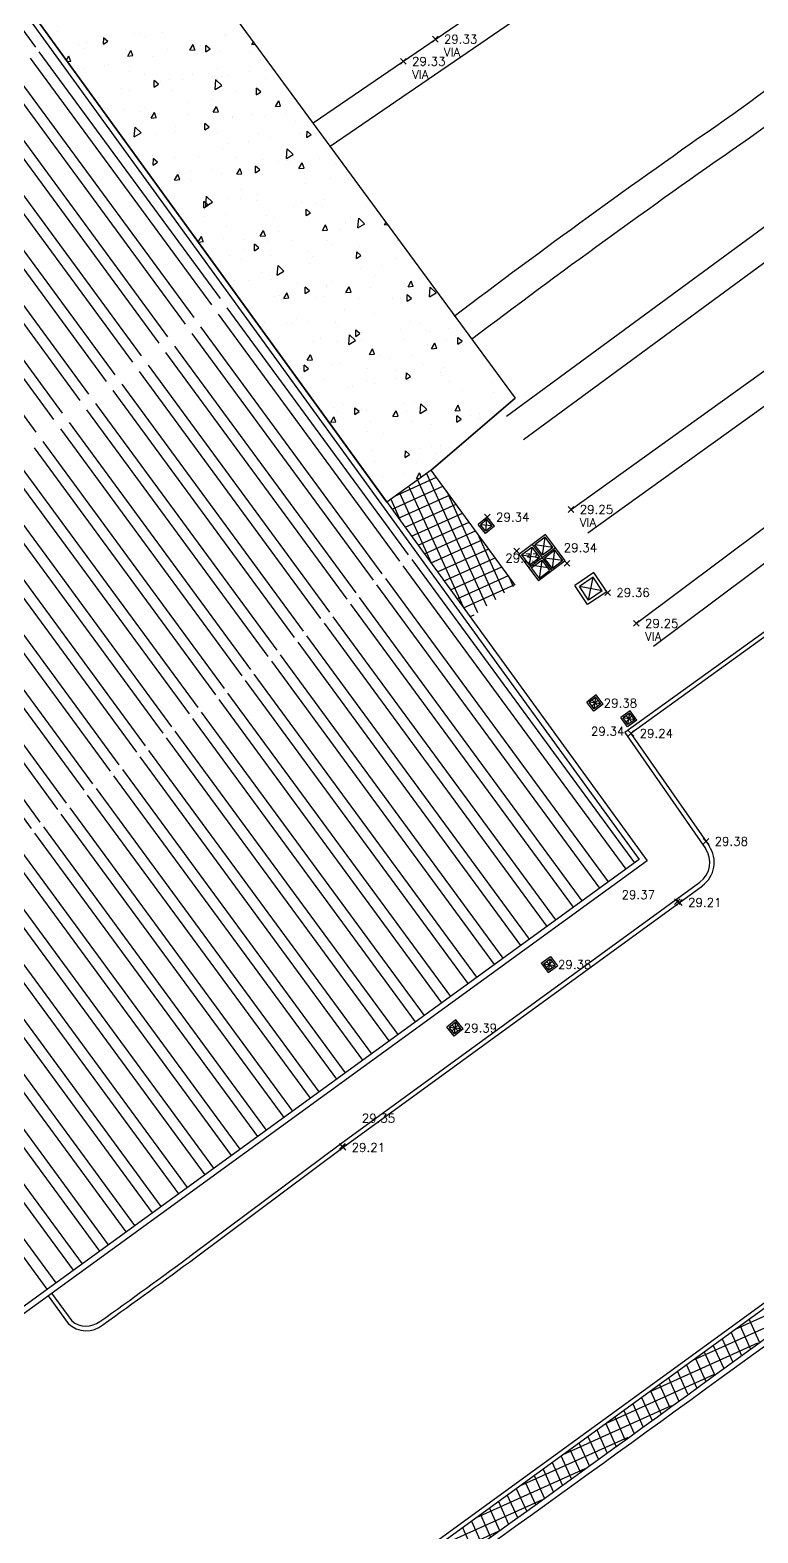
# Model space of a CAD drawing. Extents: x 472821 to 473123, y 4383028 to 4383224.
# Drawn here: x 472909.2 to 472934.4, y 4383067.7 to 4383119.7 of the extents above; entities that cross this region are included whole.
import ezdxf

# ---------------------------------------------------------------- set-up
doc = ezdxf.new("R2010")
doc.units = 0
doc.header["$MEASUREMENT"] = 0
doc.header["$PDMODE"] = 3
doc.header["$PDSIZE"] = 0.1
doc.layers.get('0').update_dxf_attribs({"linetype": 'CONTINUOUS'})
for name, color, linetype in [('ACERA', 30, 'CONTINUOUS'), ('CODIGOS-VIA', 4, 'CONTINUOUS'), ('EDIFICACIONES', 1, 'CONTINUOUS'), ('ELEMENTOSSFM', 7, 'CONTINUOUS'), ('muros', 5, 'CONTINUOUS'), ('PUNTOS-TEXTO', 7, 'CONTINUOUS'), ('RAILES-2', 4, 'CONTINUOUS'), ('SOLERACEMENTO', 253, 'CONTINUOUS'), ('Z', 1, 'CONTINUOUS'), ('Z-VIA', 6, 'CONTINUOUS')]:
    doc.layers.add(name, color=color, linetype=linetype)
doc.styles.get("Standard").update_dxf_attribs({"font": 'simplex.shx'})

# ---------------------------------------------------------------- blocks, each defined once
blk = doc.blocks.new('arq40x40')
for p, q in [((-0.2, -0.2), (-0.2, 0.2)), ((0.2, 0.2), (-0.2, 0.2)), ((-0.143, -0.143), (-0.143, 0.143)), ((0.143, 0.143), (-0.143, 0.143)), ((0.143, -0.143), (-0.143, 0.143)), ((-0.143, -0.143), (0.143, 0.143)), ((0.143, -0.143), (0.143, 0.143)), ((0.2, -0.2), (0.2, 0.2)), ((0.2, -0.2), (-0.2, -0.2)), ((0.143, -0.143), (-0.143, -0.143))]:
    blk.add_line(p, q)
blk = doc.blocks.new('arq60x60')
for p, q in [((-0.3, -0.3), (-0.3, 0.3)), ((0.3, 0.3), (-0.3, 0.3)), ((-0.214, -0.214), (-0.214, 0.214)), ((0.214, 0.214), (-0.214, 0.214)), ((0.214, -0.214), (-0.214, 0.214)), ((-0.214, -0.214), (0.214, 0.214)), ((0.214, -0.214), (0.214, 0.214)), ((0.3, -0.3), (0.3, 0.3)), ((0.3, -0.3), (-0.3, -0.3)), ((0.214, -0.214), (-0.214, -0.214))]:
    blk.add_line(p, q)

msp = doc.modelspace()

# ---------------------------------------------------------------- linework, layer by layer
at = {"layer": 'ACERA'}
for p, q in [((472908.046, 4383131.362, -20.163), (472926.019, 4383106.927, -20.163)), ((472923.104, 4383104.445, -20.163), (472926.019, 4383106.927, -20.163)), ((472926.016, 4383100.464, -20.163), (472923.104, 4383104.445, -20.163)), ((472921.965, 4383066.422, 29.68), (472961.517, 4383095.16, 29.68)), ((472922.053, 4383066.3, 29.68), (472961.605, 4383095.039, 29.68)), ((472909.973, 4383075.954, 30.015), (472910.668, 4383074.997, 30.015)), ((472909.851, 4383075.866, 30.015), (472910.547, 4383074.908, 30.015))]:
    msp.add_line(p, q, dxfattribs=at)
at = {"layer": 'ACERA', "color": 204}
for p, q in [((472921.875, 4383103.553, -20.163), (472923.289, 4383104.192, -20.163)), ((472922.636, 4383104.105, -20.163), (472924.709, 4383099.514, -20.163)), ((472922.946, 4383104.33, -20.163), (472925.019, 4383099.739, -20.163)), ((472921.757, 4383103.089, -20.163), (472923.515, 4383103.882, -20.163)), ((472921.982, 4383102.779, -20.163), (472923.741, 4383103.573, -20.163)), ((472922.016, 4383103.656, -20.163), (472923.121, 4383101.209, -20.163)), ((472922.326, 4383103.881, -20.163), (472924.21, 4383099.708, -20.163)), ((472923.632, 4383103.722, -20.163), (472925.329, 4383099.964, -20.163)), ((472921.706, 4383103.431, -20.163), (472922.032, 4383102.71, -20.163)), ((472922.207, 4383102.469, -20.163), (472923.968, 4383103.264, -20.163)), ((472922.432, 4383102.159, -20.163), (472924.194, 4383102.954, -20.163)), ((472922.657, 4383101.849, -20.163), (472924.42, 4383102.645, -20.163)), ((472922.882, 4383101.539, -20.163), (472924.646, 4383102.336, -20.163)), ((472923.106, 4383101.229, -20.163), (472924.873, 4383102.026, -20.163)), ((472924.707, 4383102.253, -20.163), (472925.638, 4383100.189, -20.163)), ((472923.331, 4383100.919, -20.163), (472925.099, 4383101.717, -20.163)), ((472923.556, 4383100.609, -20.163), (472925.325, 4383101.408, -20.163)), ((472923.781, 4383100.299, -20.163), (472925.551, 4383101.099, -20.163)), ((472924.006, 4383099.989, -20.163), (472925.778, 4383100.789, -20.163)), ((472924.231, 4383099.68, -20.163), (472926.004, 4383100.48, -20.163)), ((472925.781, 4383100.784, -20.163), (472925.948, 4383100.414, -20.163)), ((472924.456, 4383099.37, -20.163), (472924.598, 4383099.434, -20.163)), ((472933.662, 4383074.725, -20.163), (472937.402, 4383076.413, -20.163)), ((472932.164, 4383073.637, -20.163), (472935.907, 4383075.327, -20.163)), ((472934.108, 4383075.049, -20.163), (472934.458, 4383074.274, -20.163)), ((472933.179, 4383074.374, -20.163), (472933.529, 4383073.599, -20.163)), ((472933.488, 4383074.599, -20.163), (472933.838, 4383073.824, -20.163)), ((472933.798, 4383074.824, -20.163), (472934.148, 4383074.049, -20.163)), ((472930.667, 4383072.55, -20.163), (472934.412, 4383074.241, -20.163)), ((472932.559, 4383073.924, -20.163), (472932.909, 4383073.148, -20.163)), ((472932.869, 4383074.149, -20.163), (472933.219, 4383073.373, -20.163)), ((472931.939, 4383073.474, -20.163), (472932.289, 4383072.698, -20.163)), ((472932.249, 4383073.699, -20.163), (472932.599, 4383072.923, -20.163)), ((472929.169, 4383071.462, -20.163), (472932.917, 4383073.154, -20.163)), ((472931.01, 4383072.799, -20.163), (472931.36, 4383072.023, -20.163)), ((472931.319, 4383073.024, -20.163), (472931.67, 4383072.248, -20.163)), ((472931.629, 4383073.249, -20.163), (472931.98, 4383072.473, -20.163)), ((472930.39, 4383072.349, -20.163), (472930.74, 4383071.572, -20.163)), ((472930.7, 4383072.574, -20.163), (472931.05, 4383071.797, -20.163)), ((472927.671, 4383070.374, -20.163), (472931.422, 4383072.068, -20.163)), ((472929.77, 4383071.899, -20.163), (472930.121, 4383071.122, -20.163)), ((472930.08, 4383072.124, -20.163), (472930.431, 4383071.347, -20.163)), ((472929.15, 4383071.449, -20.163), (472929.501, 4383070.672, -20.163)), ((472929.46, 4383071.674, -20.163), (472929.811, 4383070.897, -20.163)), ((472926.173, 4383069.287, -20.163), (472929.927, 4383070.981, -20.163)), ((472928.221, 4383070.774, -20.163), (472928.572, 4383069.996, -20.163)), ((472928.531, 4383070.999, -20.163), (472928.881, 4383070.222, -20.163)), ((472928.841, 4383071.224, -20.163), (472929.191, 4383070.447, -20.163)), ((472927.601, 4383070.324, -20.163), (472927.952, 4383069.546, -20.163)), ((472927.911, 4383070.549, -20.163), (472928.262, 4383069.771, -20.163)), ((472924.675, 4383068.199, -20.163), (472928.432, 4383069.895, -20.163)), ((472926.981, 4383069.874, -20.163), (472927.332, 4383069.096, -20.163)), ((472927.291, 4383070.099, -20.163), (472927.642, 4383069.321, -20.163)), ((472926.052, 4383069.199, -20.163), (472926.403, 4383068.421, -20.163)), ((472926.362, 4383069.424, -20.163), (472926.713, 4383068.646, -20.163)), ((472926.672, 4383069.649, -20.163), (472927.023, 4383068.871, -20.163)), ((472923.177, 4383067.111, -20.163), (472926.937, 4383068.809, -20.163)), ((472925.432, 4383068.749, -20.163), (472925.783, 4383067.97, -20.163)), ((472925.742, 4383068.974, -20.163), (472926.093, 4383068.195, -20.163)), ((472924.812, 4383068.299, -20.163), (472925.164, 4383067.52, -20.163)), ((472925.122, 4383068.524, -20.163), (472925.474, 4383067.745, -20.163)), ((472921.68, 4383066.024, -20.163), (472925.442, 4383067.722, -20.163)), ((472924.193, 4383067.849, -20.163), (472924.543, 4383067.072, -20.163)), ((472924.502, 4383068.074, -20.163), (472924.854, 4383067.295, -20.163))]:
    msp.add_line(p, q, dxfattribs=at)
at = {"layer": 'ACERA'}
for centre, radius, start, end in [((472786.091, 4383251.266, 30.015), 216.429, 305.45906, 306.50723), ((472786.091, 4383251.266, 30.015), 216.579, 305.46446, 306.50687), ((472911.171, 4383075.563, 30.015), 0.904, 226.3704, 309.7808), ((472911.169, 4383075.619, 30.015), 0.798, 231.1714, 306.6927)]:
    msp.add_arc(centre, radius, start, end, dxfattribs=at)
at = {"layer": 'EDIFICACIONES'}
for p, q in [((472902.136, 4383130.13, 30.015), (472930.585, 4383090.922, 30.015)), ((472902.092, 4383129.851, 30.015), (472930.306, 4383090.967, 30.015)), ((472930.585, 4383090.922, 30.015), (472873.652, 4383049.579, 30.015)), ((472930.306, 4383090.967, 30.015), (472873.696, 4383049.859, 30.015))]:
    msp.add_line(p, q, dxfattribs=at)
at = {"layer": 'EDIFICACIONES', "color": 254}
for p, q in [((472909.422, 4383119.082, -20.163), (472901.714, 4383129.576, -20.163)), ((472915.512, 4383110.157, -20.163), (472909.237, 4383118.701, -20.163)), ((472915.816, 4383110.378, -20.163), (472909.541, 4383118.921, -20.163)), ((472914.602, 4383109.496, -20.163), (472908.327, 4383118.04, -20.163)), ((472914.905, 4383109.717, -20.163), (472908.63, 4383118.26, -20.163)), ((472913.995, 4383109.056, -20.163), (472907.72, 4383117.599, -20.163)), ((472913.691, 4383108.835, -20.163), (472907.416, 4383117.379, -20.163)), ((472912.781, 4383108.174, -20.163), (472906.506, 4383116.718, -20.163)), ((472913.085, 4383108.395, -20.163), (472906.81, 4383116.938, -20.163)), ((472911.871, 4383107.513, -20.163), (472905.596, 4383116.057, -20.163)), ((472912.174, 4383107.734, -20.163), (472905.899, 4383116.277, -20.163)), ((472911.264, 4383107.073, -20.163), (472904.989, 4383115.616, -20.163)), ((472910.353, 4383106.412, -20.163), (472904.078, 4383114.955, -20.163)), ((472910.96, 4383106.852, -20.163), (472904.685, 4383115.396, -20.163)), ((472910.05, 4383106.191, -20.163), (472903.775, 4383114.735, -20.163)), ((472909.443, 4383105.751, -20.163), (472903.168, 4383114.294, -20.163)), ((472922.024, 4383101.292, -20.163), (472915.749, 4383109.835, -20.163)), ((472922.327, 4383101.512, -20.163), (472916.052, 4383110.055, -20.163)), ((472921.417, 4383100.851, -20.163), (472915.142, 4383109.394, -20.163)), ((472920.507, 4383100.19, -20.163), (472914.232, 4383108.733, -20.163)), ((472921.114, 4383100.631, -20.163), (472914.839, 4383109.174, -20.163)), ((472920.203, 4383099.97, -20.163), (472913.928, 4383108.513, -20.163)), ((472919.293, 4383099.309, -20.163), (472913.018, 4383107.852, -20.163)), ((472919.596, 4383099.529, -20.163), (472913.321, 4383108.072, -20.163)), ((472918.383, 4383098.648, -20.163), (472912.108, 4383107.191, -20.163)), ((472918.686, 4383098.868, -20.163), (472912.411, 4383107.411, -20.163)), ((472917.776, 4383098.207, -20.163), (472911.501, 4383106.75, -20.163)), ((472916.865, 4383097.546, -20.163), (472910.59, 4383106.089, -20.163)), ((472917.472, 4383097.987, -20.163), (472911.197, 4383106.53, -20.163)), ((472916.562, 4383097.326, -20.163), (472910.287, 4383105.869, -20.163)), ((472915.651, 4383096.665, -20.163), (472909.376, 4383105.208, -20.163)), ((472915.955, 4383096.885, -20.163), (472909.68, 4383105.428, -20.163)), ((472914.741, 4383096.004, -20.163), (472908.466, 4383104.547, -20.163)), ((472915.045, 4383096.224, -20.163), (472908.77, 4383104.767, -20.163)), ((472914.134, 4383095.563, -20.163), (472907.859, 4383104.106, -20.163)), ((472913.831, 4383095.343, -20.163), (472907.556, 4383103.886, -20.163)), ((472912.92, 4383094.682, -20.163), (472906.645, 4383103.225, -20.163)), ((472913.224, 4383094.902, -20.163), (472906.949, 4383103.445, -20.163)), ((472912.01, 4383094.021, -20.163), (472905.735, 4383102.564, -20.163)), ((472912.313, 4383094.241, -20.163), (472906.038, 4383102.784, -20.163)), ((472911.403, 4383093.58, -20.163), (472905.128, 4383102.123, -20.163)), ((472910.493, 4383092.919, -20.163), (472904.218, 4383101.462, -20.163)), ((472911.1, 4383093.36, -20.163), (472904.825, 4383101.903, -20.163)), ((472910.189, 4383092.699, -20.163), (472903.914, 4383101.242, -20.163)), ((472929.85, 4383090.636, -20.163), (472922.142, 4383101.13, -20.163)), ((472930.154, 4383090.856, -20.163), (472922.446, 4383101.351, -20.163)), ((472909.279, 4383092.038, -20.163), (472903.004, 4383100.581, -20.163)), ((472909.582, 4383092.258, -20.163), (472903.307, 4383100.801, -20.163)), ((472928.94, 4383089.975, -20.163), (472921.232, 4383100.469, -20.163)), ((472929.244, 4383090.195, -20.163), (472921.535, 4383100.69, -20.163)), ((472928.333, 4383089.534, -20.163), (472920.625, 4383100.029, -20.163)), ((472927.423, 4383088.873, -20.163), (472919.715, 4383099.368, -20.163)), ((472928.03, 4383089.314, -20.163), (472920.322, 4383099.808, -20.163)), ((472927.119, 4383088.653, -20.163), (472919.411, 4383099.147, -20.163)), ((472926.209, 4383087.992, -20.163), (472918.501, 4383098.486, -20.163)), ((472926.513, 4383088.212, -20.163), (472918.804, 4383098.707, -20.163)), ((472925.299, 4383087.331, -20.163), (472917.591, 4383097.825, -20.163)), ((472925.602, 4383087.551, -20.163), (472917.894, 4383098.046, -20.163)), ((472924.692, 4383086.89, -20.163), (472916.984, 4383097.385, -20.163)), ((472923.782, 4383086.229, -20.163), (472916.073, 4383096.724, -20.163)), ((472924.388, 4383086.67, -20.163), (472916.68, 4383097.164, -20.163)), ((472923.478, 4383086.009, -20.163), (472915.77, 4383096.503, -20.163)), ((472922.568, 4383085.348, -20.163), (472914.86, 4383095.842, -20.163)), ((472922.871, 4383085.568, -20.163), (472915.163, 4383096.063, -20.163)), ((472921.657, 4383084.687, -20.163), (472913.949, 4383095.181, -20.163)), ((472921.961, 4383084.907, -20.163), (472914.253, 4383095.402, -20.163)), ((472921.051, 4383084.246, -20.163), (472913.342, 4383094.741, -20.163)), ((472920.747, 4383084.026, -20.163), (472913.039, 4383094.52, -20.163)), ((472919.837, 4383083.365, -20.163), (472912.128, 4383093.859, -20.163)), ((472920.14, 4383083.585, -20.163), (472912.432, 4383094.08, -20.163)), ((472918.927, 4383082.703, -20.163), (472911.218, 4383093.198, -20.163)), ((472919.23, 4383082.924, -20.163), (472911.522, 4383093.419, -20.163)), ((472918.32, 4383082.263, -20.163), (472910.611, 4383092.758, -20.163)), ((472917.409, 4383081.602, -20.163), (472909.701, 4383092.097, -20.163)), ((472918.016, 4383082.042, -20.163), (472910.308, 4383092.537, -20.163)), ((472917.106, 4383081.381, -20.163), (472909.397, 4383091.876, -20.163)), ((472916.196, 4383080.72, -20.163), (472908.487, 4383091.215, -20.163)), ((472916.499, 4383080.941, -20.163), (472908.79, 4383091.436, -20.163)), ((472915.285, 4383080.059, -20.163), (472907.577, 4383090.554, -20.163)), ((472915.589, 4383080.28, -20.163), (472907.88, 4383090.775, -20.163)), ((472914.678, 4383079.619, -20.163), (472906.97, 4383090.114, -20.163)), ((472913.768, 4383078.958, -20.163), (472906.059, 4383089.453, -20.163)), ((472914.375, 4383079.398, -20.163), (472906.666, 4383089.893, -20.163)), ((472913.465, 4383078.737, -20.163), (472905.756, 4383089.232, -20.163)), ((472912.554, 4383078.076, -20.163), (472904.846, 4383088.571, -20.163)), ((472912.858, 4383078.297, -20.163), (472905.149, 4383088.792, -20.163)), ((472911.644, 4383077.415, -20.163), (472903.935, 4383087.91, -20.163)), ((472911.947, 4383077.636, -20.163), (472904.239, 4383088.131, -20.163)), ((472911.037, 4383076.974, -20.163), (472903.328, 4383087.47, -20.163)), ((472910.734, 4383076.754, -20.163), (472903.025, 4383087.249, -20.163)), ((472909.823, 4383076.093, -20.163), (472902.115, 4383086.588, -20.163)), ((472910.127, 4383076.313, -20.163), (472902.418, 4383086.809, -20.163))]:
    msp.add_line(p, q, dxfattribs=at)
at = {"layer": 'EDIFICACIONES'}
for points in [[(473077.393, 4383146.808, 0.136679), (473058.12, 4383162.228, 0.031984), (473052.354, 4383164.262, 0.034813), (473045.463, 4383165.7, 0.026604), (473041.663, 4383166.015, 0.10719), (473015.536, 4383158.05), (473015.361, 4383156.928), (473014.706, 4383156.586), (473013.933, 4383157.063), (473001.163, 4383147.871), (472988.863, 4383138.991), (472988.111, 4383138.418), (472972.823, 4383127.36), (472972.591, 4383126.537), (472971.956, 4383126.099), (472962.702, 4383119.358), (472949.57, 4383109.762), (472935.78, 4383099.666), (472929.814, 4383095.364), (472932.6, 4383091.351)], [(473077.271, 4383146.72, 0.136679), (473058.061, 4383162.09, 0.031984), (473052.313, 4383164.118, 0.034813), (473045.443, 4383165.551, 0.026544), (473041.667, 4383165.865, 0.10687), (473015.673, 4383157.955), (473015.498, 4383156.83), (473014.7, 4383156.414), (473013.939, 4383156.883), (473001.251, 4383147.749), (472988.952, 4383138.871), (472988.201, 4383138.298), (472972.953, 4383127.269), (472972.721, 4383126.444), (472972.043, 4383125.977), (472962.79, 4383119.237), (472949.659, 4383109.641), (472935.868, 4383099.545), (472930.021, 4383095.329), (472932.723, 4383091.437)]]:
    msp.add_lwpolyline(points, format="xyb", dxfattribs=at)
at = {"layer": 'EDIFICACIONES', "elevation": 30.015}
for points in [[(472914.848, 4383077.303), (472919.966, 4383081.123), (472932.402, 4383090.179)], [(472914.938, 4383077.183), (472920.055, 4383081.002), (472932.491, 4383090.058)]]:
    msp.add_lwpolyline(points, dxfattribs=at)
at = {"layer": 'EDIFICACIONES'}
for radius in [0.85, 1]:
    msp.add_arc((472931.902, 4383090.866), radius, 306.0603, 34.7761, dxfattribs=at)
at = {"layer": 'ELEMENTOSSFM'}
for p, q in [((472927.063, 4383102.211), (472926.143, 4383101.52)), ((472927.049, 4383102.125), (472926.689, 4383101.855)), ((472926.959, 4383101.495), (472927.049, 4383102.125)), ((472927.319, 4383101.765), (472927.049, 4383102.125)), ((472927.405, 4383101.755), (472927.063, 4383102.211)), ((472926.143, 4383101.52), (472926.485, 4383101.064)), ((472926.229, 4383101.51), (472926.589, 4383101.78)), ((472926.229, 4383101.51), (472926.859, 4383101.42)), ((472926.229, 4383101.51), (472926.499, 4383101.15)), ((472927.405, 4383101.755), (472926.485, 4383101.064)), ((472927.405, 4383101.755), (472926.485, 4383101.064)), ((472926.589, 4383101.78), (472926.499, 4383101.15)), ((472926.499, 4383101.15), (472926.859, 4383101.42)), ((472926.589, 4383101.78), (472926.859, 4383101.42)), ((472926.603, 4383101.865), (472926.945, 4383101.409)), ((472927.319, 4383101.765), (472926.689, 4383101.855)), ((472926.959, 4383101.495), (472926.689, 4383101.855)), ((472926.945, 4383101.409), (472927.287, 4383100.954)), ((472927.319, 4383101.765), (472926.959, 4383101.495)), ((472927.391, 4383101.669), (472927.031, 4383101.399)), ((472927.661, 4383101.309), (472927.031, 4383101.399)), ((472927.301, 4383101.039), (472927.031, 4383101.399)), ((472927.301, 4383101.039), (472927.391, 4383101.669)), ((472927.661, 4383101.309), (472927.391, 4383101.669)), ((472927.747, 4383101.299), (472927.405, 4383101.755)), ((472926.485, 4383101.064), (472926.827, 4383100.608)), ((472926.523, 4383101.16, 29.942), (472927.153, 4383101.07, 29.942)), ((472926.571, 4383101.054), (472926.931, 4383101.324)), ((472926.571, 4383101.054), (472926.841, 4383100.694)), ((472927.747, 4383101.299), (472926.827, 4383100.608)), ((472926.931, 4383101.324), (472926.841, 4383100.694)), ((472926.841, 4383100.694), (472927.201, 4383100.964)), ((472926.931, 4383101.324), (472927.201, 4383100.964)), ((472927.661, 4383101.309), (472927.301, 4383101.039))]:
    msp.add_line(p, q, dxfattribs=at)
at = {"layer": 'muros'}
for radius in [1966.147, 1966.347]:
    msp.add_arc((471777.229, 4384663.756, 30.014), radius, 305.622086, 306.200183, dxfattribs=at)
at = {"layer": 'PUNTOS-TEXTO'}
for p in [(472923.248, 4383119.353), (472922.146, 4383118.587), (472927.948, 4383103.079), (472925.051, 4383102.814), (472926.063, 4383101.639), (472927.804, 4383101.215), (472929.216, 4383100.204), (472930.207, 4383099.136), (472928.777, 4383096.379), (472929.95, 4383095.834), (472930.021, 4383095.329), (472932.615, 4383091.593), (472931.625, 4383089.505), (472931.697, 4383089.48), (472927.195, 4383087.331), (472923.932, 4383085.133), (472920.034, 4383081.044), (472920.055, 4383081.002)]:
    msp.add_point(p, dxfattribs=at)
at = {"layer": 'RAILES-2', "elevation": 30.5}
for points in [[(473100.546, 4383190.759), (473066.383, 4383179.428), (473047.049, 4383173.088), (473026.553, 4383166.041), (473016.217, 4383163.023), (473011.592, 4383161.636), (473001.542, 4383158.245), (472992.262, 4383155.412), (472983.588, 4383152.476), (472979.564, 4383151.064, 0.041489), (472967.646, 4383145.736), (472966.337, 4383145.052), (472944.816, 4383132.913), (472942.219, 4383131.408), (472929.238, 4383123.442), (472919.018, 4383116.446)], [(473100.861, 4383189.809), (473066.696, 4383178.478), (473047.367, 4383172.14), (473026.856, 4383165.088), (473016.501, 4383162.064), (473011.896, 4383160.683), (473001.848, 4383157.293), (472992.568, 4383154.46), (472983.914, 4383151.531), (472979.895, 4383150.12, 0.041524), (472968.119, 4383144.855), (472966.814, 4383144.173), (472945.312, 4383132.045), (472942.731, 4383130.549), (472929.782, 4383122.603), (472919.611, 4383115.64)]]:
    msp.add_lwpolyline(points, format="xyb", dxfattribs=at)
at = {"layer": 'RAILES-2'}
for points in [[(473026.553, 4383166.041), (473024.763, 4383165.322), (473016.814, 4383161.803), (473012.079, 4383159.655, 0.033725), (472997.188, 4383151.649, 0.01724), (472993.394, 4383149.08, 0.014118), (472980.768, 4383139.323, 0.016385), (472964.132, 4383124.764, -0.019788), (472947.699, 4383112.218), (472930.207, 4383099.136)], [(473026.926, 4383165.113), (473025.152, 4383164.401), (473017.223, 4383160.89), (473012.492, 4383158.744, 0.033725), (472997.72, 4383150.802, 0.01724), (472993.983, 4383148.272, 0.014118), (472981.402, 4383138.549, 0.016407), (472964.793, 4383124.013, -0.019802), (472948.286, 4383111.408), (472930.806, 4383098.335)], [(472927.948, 4383103.079), (472956.22, 4383123.397), (472976.125, 4383137.575, -0.014935), (472997.188, 4383151.649, -1.132708)], [(472928.532, 4383102.267), (472956.802, 4383122.584), (472976.705, 4383136.76, -0.014935), (472997.718, 4383150.801, -0.014935)], [(472966.337, 4383145.052, 0.076896), (472941.733, 4383124.174, -0.062382), (472933.25, 4383116.543, 0.009967), (472923.904, 4383109.76)], [(472966.86, 4383144.2, 0.076896), (472942.489, 4383123.519, -0.062382), (472933.821, 4383115.722, 0.009967), (472924.508, 4383108.962, 0.009967)]]:
    msp.add_lwpolyline(points, format="xyb", dxfattribs=at)
for points in [[(472976.197, 4383142.76), (472953.936, 4383127.037), (472925.71, 4383106.292)], [(472976.728, 4383141.911), (472954.521, 4383126.226), (472926.302, 4383105.486)]]:
    msp.add_lwpolyline(points, dxfattribs=at)
at = {"layer": 'SOLERACEMENTO'}
for p, q in [((472908.046, 4383131.362, -20.163), (472926.019, 4383106.927, -20.163)), ((472921.577, 4383103.337, -20.163), (472903.489, 4383128.267, -20.163)), ((472910.164, 4383119.612, -20.163), (472910.164, 4383119.612, -20.163)), ((472910.899, 4383119.16, -20.163), (472910.899, 4383119.16, -20.163)), ((472911.196, 4383119.251, -20.163), (472911.196, 4383119.251, -20.163)), ((472911.772, 4383119.179, -20.163), (472911.775, 4383119.404, -20.163)), ((472911.772, 4383119.179, -20.163), (472911.921, 4383119.28, -20.163)), ((472911.92, 4383119.279, -20.163), (472911.774, 4383119.403, -20.163)), ((472912.852, 4383119.564, -20.163), (472912.852, 4383119.564, -20.163)), ((472913.053, 4383119.562, -20.163), (472913.053, 4383119.562, -20.163)), ((472913.222, 4383119.436, -20.163), (472913.222, 4383119.436, -20.163)), ((472913.824, 4383119.591, -20.163), (472913.824, 4383119.591, -20.163)), ((472914.755, 4383118.97, -20.163), (472914.867, 4383119.165, -20.163)), ((472914.934, 4383118.985, -20.163), (472914.866, 4383119.164, -20.163)), ((472915.124, 4383119.133, -20.163), (472915.124, 4383119.133, -20.163)), ((472915.308, 4383118.913, -20.163), (472915.31, 4383119.138, -20.163)), ((472915.456, 4383119.014, -20.163), (472915.31, 4383119.137, -20.163)), ((472915.942, 4383119.511, -20.163), (472915.942, 4383119.511, -20.163)), ((472916.026, 4383119.468, -20.163), (472916.026, 4383119.468, -20.163)), ((472916.786, 4383119.476, -20.163), (472916.786, 4383119.476, -20.163)), ((472916.906, 4383119.169, -20.163), (472916.954, 4383119.252, -20.163)), ((472916.906, 4383119.169, -20.163), (472917.008, 4383119.179, -20.163)), ((472910.485, 4383118.625, -20.163), (472910.565, 4383118.766, -20.163)), ((472910.519, 4383118.577, -20.163), (472910.633, 4383118.588, -20.163)), ((472910.594, 4383118.504, -20.163), (472910.522, 4383118.573, -20.163)), ((472910.633, 4383118.586, -20.163), (472910.565, 4383118.765, -20.163)), ((472911.088, 4383119.032, -20.163), (472911.088, 4383119.032, -20.163)), ((472912.534, 4383119.01, -20.163), (472912.534, 4383119.01, -20.163)), ((472912.605, 4383118.77, -20.163), (472912.716, 4383118.966, -20.163)), ((472912.605, 4383118.77, -20.163), (472912.784, 4383118.787, -20.163)), ((472912.783, 4383118.786, -20.163), (472912.716, 4383118.965, -20.163)), ((472913.456, 4383118.768, -20.163), (472913.456, 4383118.768, -20.163)), ((472913.976, 4383118.982, -20.163), (472913.976, 4383118.982, -20.163)), ((472914.755, 4383118.97, -20.163), (472914.935, 4383118.986, -20.163)), ((472915.023, 4383118.842, -20.163), (472915.023, 4383118.842, -20.163)), ((472915.308, 4383118.913, -20.163), (472915.456, 4383119.015, -20.163)), ((472915.423, 4383118.959, -20.163), (472915.423, 4383118.959, -20.163)), ((472915.768, 4383118.931, -20.163), (472915.768, 4383118.931, -20.163)), ((472916.865, 4383118.931, -20.163), (472916.865, 4383118.931, -20.163)), ((472910.578, 4383118.495, -20.163), (472910.594, 4383118.505, -20.163)), ((472911.109, 4383118.337, -20.163), (472911.109, 4383118.337, -20.163)), ((472911.801, 4383118.456, -20.163), (472911.801, 4383118.456, -20.163)), ((472911.94, 4383118.475, -20.163), (472911.94, 4383118.475, -20.163)), ((472912.66, 4383118.25, -20.163), (472912.66, 4383118.25, -20.163)), ((472913.192, 4383118.146, -20.163), (472913.192, 4383118.146, -20.163)), ((472914.862, 4383118.127, -20.163), (472914.862, 4383118.127, -20.163)), ((472915.728, 4383118.337, -20.163), (472915.728, 4383118.337, -20.163)), ((472915.835, 4383118.073, -20.163), (472915.835, 4383118.073, -20.163)), ((472916.08, 4383118.096, -20.163), (472916.08, 4383118.096, -20.163)), ((472916.809, 4383118.246, -20.163), (472916.809, 4383118.246, -20.163)), ((472911.226, 4383117.617, -20.163), (472911.226, 4383117.617, -20.163)), ((472912.405, 4383117.66, -20.163), (472912.405, 4383117.66, -20.163)), ((472912.673, 4383117.594, -20.163), (472912.673, 4383117.594, -20.163)), ((472913.523, 4383117.696, -20.163), (472913.526, 4383117.921, -20.163)), ((472913.523, 4383117.696, -20.163), (472913.672, 4383117.798, -20.163)), ((472913.671, 4383117.797, -20.163), (472913.525, 4383117.92, -20.163)), ((472913.741, 4383117.88, -20.163), (472913.741, 4383117.88, -20.163)), ((472914.06, 4383117.972, -20.163), (472914.06, 4383117.972, -20.163)), ((472914.115, 4383117.566, -20.163), (472914.115, 4383117.566, -20.163)), ((472914.486, 4383117.969, -20.163), (472914.486, 4383117.969, -20.163)), ((472915.562, 4383117.544, -20.163), (472915.562, 4383117.544, -20.163)), ((472915.627, 4383117.617, -20.163), (472915.653, 4383117.954, -20.163)), ((472915.627, 4383117.617, -20.163), (472915.86, 4383117.754, -20.163)), ((472915.859, 4383117.753, -20.163), (472915.653, 4383117.953, -20.163)), ((472916.332, 4383117.541, -20.163), (472916.332, 4383117.541, -20.163)), ((472917.059, 4383117.431, -20.163), (472917.062, 4383117.656, -20.163)), ((472917.059, 4383117.431, -20.163), (472917.208, 4383117.532, -20.163)), ((472917.207, 4383117.531, -20.163), (472917.061, 4383117.655, -20.163)), ((472917.387, 4383117.986, -20.163), (472917.387, 4383117.986, -20.163)), ((472913.204, 4383117.007, -20.163), (472913.204, 4383117.007, -20.163)), ((472914.664, 4383117.176, -20.163), (472914.664, 4383117.176, -20.163)), ((472915.527, 4383117.284, -20.163), (472915.527, 4383117.284, -20.163)), ((472915.568, 4383116.824, -20.163), (472915.68, 4383117.019, -20.163)), ((472915.747, 4383116.839, -20.163), (472915.679, 4383117.018, -20.163)), ((472917.004, 4383117.516, -20.163), (472917.004, 4383117.516, -20.163)), ((472917.719, 4383117.023, -20.163), (472917.831, 4383117.219, -20.163)), ((472917.719, 4383117.023, -20.163), (472917.898, 4383117.04, -20.163)), ((472917.898, 4383117.039, -20.163), (472917.83, 4383117.218, -20.163)), ((472912.459, 4383116.918, -20.163), (472912.459, 4383116.918, -20.163)), ((472913.009, 4383116.864, -20.163), (472913.009, 4383116.864, -20.163)), ((472913.33, 4383116.731, -20.163), (472913.33, 4383116.731, -20.163)), ((472913.418, 4383116.624, -20.163), (472913.529, 4383116.82, -20.163)), ((472913.418, 4383116.624, -20.163), (472913.597, 4383116.641, -20.163)), ((472913.596, 4383116.64, -20.163), (472913.529, 4383116.819, -20.163)), ((472913.698, 4383116.787, -20.163), (472913.698, 4383116.787, -20.163)), ((472914.672, 4383116.732, -20.163), (472914.672, 4383116.732, -20.163)), ((472915.568, 4383116.824, -20.163), (472915.748, 4383116.841, -20.163)), ((472916.219, 4383116.68, -20.163), (472916.219, 4383116.68, -20.163)), ((472916.223, 4383116.645, -20.163), (472916.223, 4383116.645, -20.163)), ((472916.936, 4383116.745, -20.163), (472916.936, 4383116.745, -20.163)), ((472917.328, 4383116.689, -20.163), (472917.328, 4383116.689, -20.163)), ((472918.073, 4383116.778, -20.163), (472918.073, 4383116.778, -20.163)), ((472918.425, 4383116.522, -20.163), (472918.425, 4383116.522, -20.163)), ((472912.812, 4383116.179, -20.163), (472912.812, 4383116.179, -20.163)), ((472912.835, 4383115.974, -20.163), (472912.861, 4383116.31, -20.163)), ((472912.835, 4383115.974, -20.163), (472913.067, 4383116.111, -20.163)), ((472913.067, 4383116.11, -20.163), (472912.861, 4383116.309, -20.163)), ((472913.613, 4383116.068, -20.163), (472913.613, 4383116.068, -20.163)), ((472914.245, 4383116.322, -20.163), (472914.245, 4383116.322, -20.163)), ((472914.254, 4383116.151, -20.163), (472914.254, 4383116.151, -20.163)), ((472915.269, 4383116.38, -20.163), (472915.269, 4383116.38, -20.163)), ((472915.274, 4383116.214, -20.163), (472915.277, 4383116.439, -20.163)), ((472915.274, 4383116.214, -20.163), (472915.423, 4383116.315, -20.163)), ((472915.423, 4383116.314, -20.163), (472915.277, 4383116.438, -20.163)), ((472915.7, 4383116.128, -20.163), (472915.7, 4383116.128, -20.163)), ((472917.142, 4383116.1, -20.163), (472917.142, 4383116.1, -20.163)), ((472918.589, 4383116.078, -20.163), (472918.589, 4383116.078, -20.163)), ((472918.81, 4383115.948, -20.163), (472918.813, 4383116.173, -20.163)), ((472918.81, 4383115.948, -20.163), (472918.959, 4383116.05, -20.163)), ((472918.958, 4383116.048, -20.163), (472918.813, 4383116.172, -20.163)), ((472919.114, 4383116.093, -20.163), (472919.114, 4383116.093, -20.163)), ((472915.873, 4383115.584, -20.163), (472915.873, 4383115.584, -20.163)), ((472916.046, 4383115.728, -20.163), (472916.046, 4383115.728, -20.163)), ((472916.791, 4383115.816, -20.163), (472916.791, 4383115.816, -20.163)), ((472917.541, 4383115.949, -20.163), (472917.541, 4383115.949, -20.163)), ((472918.1, 4383115.223, -20.163), (472918.127, 4383115.56, -20.163)), ((472918.332, 4383115.359, -20.163), (472918.126, 4383115.559, -20.163)), ((472912.963, 4383115.36, -20.163), (472912.963, 4383115.36, -20.163)), ((472913.469, 4383115.315, -20.163), (472913.469, 4383115.315, -20.163)), ((472913.49, 4383114.997, -20.163), (472913.493, 4383115.222, -20.163)), ((472913.49, 4383114.997, -20.163), (472913.639, 4383115.098, -20.163)), ((472913.638, 4383115.097, -20.163), (472913.492, 4383115.22, -20.163)), ((472913.508, 4383115.392, -20.163), (472913.508, 4383115.392, -20.163)), ((472914.218, 4383115.272, -20.163), (472914.218, 4383115.272, -20.163)), ((472915.059, 4383115.305, -20.163), (472915.059, 4383115.305, -20.163)), ((472916.358, 4383115.265, -20.163), (472916.358, 4383115.265, -20.163)), ((472917.026, 4383114.731, -20.163), (472917.029, 4383114.956, -20.163)), ((472917.174, 4383114.831, -20.163), (472917.028, 4383114.955, -20.163)), ((472917.261, 4383115.182, -20.163), (472917.261, 4383115.182, -20.163)), ((472917.832, 4383115.131, -20.163), (472917.832, 4383115.131, -20.163)), ((472918.1, 4383115.223, -20.163), (472918.333, 4383115.36, -20.163)), ((472918.145, 4383115.153, -20.163), (472918.145, 4383115.153, -20.163)), ((472918.234, 4383115.127, -20.163), (472918.234, 4383115.127, -20.163)), ((472918.532, 4383114.877, -20.163), (472918.643, 4383115.073, -20.163)), ((472918.711, 4383114.893, -20.163), (472918.643, 4383115.072, -20.163)), ((472919.246, 4383115.214, -20.163), (472919.246, 4383115.214, -20.163)), ((472919.786, 4383115.04, -20.163), (472919.786, 4383115.04, -20.163)), ((472914.23, 4383114.479, -20.163), (472914.342, 4383114.674, -20.163)), ((472914.23, 4383114.479, -20.163), (472914.41, 4383114.495, -20.163)), ((472914.409, 4383114.494, -20.163), (472914.341, 4383114.673, -20.163)), ((472914.392, 4383114.735, -20.163), (472914.392, 4383114.735, -20.163)), ((472914.764, 4383114.766, -20.163), (472914.764, 4383114.766, -20.163)), ((472914.822, 4383114.476, -20.163), (472914.822, 4383114.476, -20.163)), ((472915.508, 4383114.854, -20.163), (472915.508, 4383114.854, -20.163)), ((472915.839, 4383114.713, -20.163), (472915.839, 4383114.713, -20.163)), ((472916.381, 4383114.678, -20.163), (472916.493, 4383114.874, -20.163)), ((472916.381, 4383114.678, -20.163), (472916.56, 4383114.695, -20.163)), ((472916.477, 4383114.788, -20.163), (472916.477, 4383114.788, -20.163)), ((472916.56, 4383114.694, -20.163), (472916.492, 4383114.872, -20.163)), ((472917.026, 4383114.731, -20.163), (472917.174, 4383114.832, -20.163)), ((472917.281, 4383114.685, -20.163), (472917.281, 4383114.685, -20.163)), ((472918.532, 4383114.877, -20.163), (472918.711, 4383114.894, -20.163)), ((472918.728, 4383114.662, -20.163), (472918.728, 4383114.662, -20.163)), ((472919.633, 4383114.537, -20.163), (472919.633, 4383114.537, -20.163)), ((472920.169, 4383114.634, -20.163), (472920.169, 4383114.634, -20.163)), ((472913.896, 4383113.964, -20.163), (472913.896, 4383113.964, -20.163)), ((472914.226, 4383113.893, -20.163), (472914.226, 4383113.893, -20.163)), ((472915.308, 4383113.58, -20.163), (472915.334, 4383113.916, -20.163)), ((472915.54, 4383113.716, -20.163), (472915.334, 4383113.915, -20.163)), ((472916.55, 4383114.169, -20.163), (472916.55, 4383114.169, -20.163)), ((472917.082, 4383113.992, -20.163), (472917.082, 4383113.992, -20.163)), ((472918.749, 4383114.357, -20.163), (472918.749, 4383114.357, -20.163)), ((472915.241, 4383113.514, -20.163), (472915.244, 4383113.739, -20.163)), ((472915.241, 4383113.514, -20.163), (472915.39, 4383113.615, -20.163)), ((472915.39, 4383113.614, -20.163), (472915.244, 4383113.738, -20.163)), ((472915.308, 4383113.58, -20.163), (472915.54, 4383113.717, -20.163)), ((472915.426, 4383113.68, -20.163), (472915.426, 4383113.68, -20.163)), ((472916.097, 4383113.841, -20.163), (472916.097, 4383113.841, -20.163)), ((472916.496, 4383113.849, -20.163), (472916.496, 4383113.849, -20.163)), ((472917.071, 4383113.787, -20.163), (472917.071, 4383113.787, -20.163)), ((472918.351, 4383113.575, -20.163), (472918.351, 4383113.575, -20.163)), ((472918.622, 4383113.7, -20.163), (472918.622, 4383113.7, -20.163)), ((472918.777, 4383113.248, -20.163), (472918.78, 4383113.473, -20.163)), ((472918.925, 4383113.349, -20.163), (472918.779, 4383113.472, -20.163)), ((472919.095, 4383113.664, -20.163), (472919.095, 4383113.664, -20.163)), ((472919.353, 4383113.561, -20.163), (472919.353, 4383113.561, -20.163)), ((472919.385, 4383113.799, -20.163), (472919.385, 4383113.799, -20.163)), ((472920.824, 4383113.577, -20.163), (472920.824, 4383113.577, -20.163)), ((472914.531, 4383113.32, -20.163), (472914.531, 4383113.32, -20.163)), ((472915.268, 4383113.208, -20.163), (472915.268, 4383113.208, -20.163)), ((472915.978, 4383113.297, -20.163), (472915.978, 4383113.297, -20.163)), ((472916.031, 4383112.884, -20.163), (472916.031, 4383112.884, -20.163)), ((472917.419, 4383113.269, -20.163), (472917.419, 4383113.269, -20.163)), ((472917.686, 4383113.196, -20.163), (472917.686, 4383113.196, -20.163)), ((472918.777, 4383113.248, -20.163), (472918.926, 4383113.35, -20.163)), ((472918.866, 4383113.246, -20.163), (472918.866, 4383113.246, -20.163)), ((472919.345, 4383112.732, -20.163), (472919.456, 4383112.927, -20.163)), ((472919.524, 4383112.747, -20.163), (472919.456, 4383112.926, -20.163)), ((472920.137, 4383112.979, -20.163), (472920.137, 4383112.979, -20.163)), ((472920.308, 4383113.219, -20.163), (472920.308, 4383113.219, -20.163)), ((472920.573, 4383112.829, -20.163), (472920.6, 4383113.166, -20.163)), ((472920.573, 4383112.829, -20.163), (472920.806, 4383112.966, -20.163)), ((472920.805, 4383112.965, -20.163), (472920.599, 4383113.165, -20.163)), ((472921.496, 4383112.931, -20.163), (472921.543, 4383113.013, -20.163)), ((472921.496, 4383112.931, -20.163), (472921.596, 4383112.94, -20.163)), ((472914.934, 4383112.501, -20.163), (472914.934, 4383112.501, -20.163)), ((472915.046, 4383112.338, -20.163), (472915.155, 4383112.528, -20.163)), ((472915.049, 4383112.333, -20.163), (472915.223, 4383112.349, -20.163)), ((472915.222, 4383112.348, -20.163), (472915.154, 4383112.527, -20.163)), ((472915.907, 4383112.446, -20.163), (472915.907, 4383112.446, -20.163)), ((472916.635, 4383112.434, -20.163), (472916.635, 4383112.434, -20.163)), ((472917.069, 4383112.613, -20.163), (472917.069, 4383112.613, -20.163)), ((472917.194, 4383112.532, -20.163), (472917.306, 4383112.728, -20.163)), ((472917.194, 4383112.532, -20.163), (472917.373, 4383112.549, -20.163)), ((472917.373, 4383112.548, -20.163), (472917.305, 4383112.727, -20.163)), ((472917.459, 4383112.36, -20.163), (472917.459, 4383112.36, -20.163)), ((472917.813, 4383112.702, -20.163), (472917.813, 4383112.702, -20.163)), ((472918.29, 4383112.4, -20.163), (472918.29, 4383112.4, -20.163)), ((472919.345, 4383112.732, -20.163), (472919.524, 4383112.748, -20.163)), ((472919.524, 4383112.383, -20.163), (472919.524, 4383112.383, -20.163)), ((472919.958, 4383112.765, -20.163), (472919.958, 4383112.765, -20.163)), ((472921.938, 4383112.384, -20.163), (472921.938, 4383112.384, -20.163)), ((472916.116, 4383111.881, -20.163), (472916.116, 4383111.881, -20.163)), ((472916.635, 4383112.088, -20.163), (472916.635, 4383112.088, -20.163)), ((472916.993, 4383112.031, -20.163), (472916.995, 4383112.256, -20.163)), ((472916.993, 4383112.031, -20.163), (472917.141, 4383112.133, -20.163)), ((472917.141, 4383112.132, -20.163), (472916.995, 4383112.255, -20.163)), ((472917.558, 4383111.853, -20.163), (472917.558, 4383111.853, -20.163)), ((472918.855, 4383112.017, -20.163), (472918.855, 4383112.017, -20.163)), ((472919.005, 4383111.831, -20.163), (472919.005, 4383111.831, -20.163)), ((472919.66, 4383112.236, -20.163), (472919.66, 4383112.236, -20.163)), ((472920.447, 4383111.803, -20.163), (472920.447, 4383111.803, -20.163)), ((472920.528, 4383111.766, -20.163), (472920.531, 4383111.991, -20.163)), ((472920.528, 4383111.766, -20.163), (472920.677, 4383111.867, -20.163)), ((472920.677, 4383111.866, -20.163), (472920.531, 4383111.99, -20.163)), ((472920.562, 4383111.969, -20.163), (472920.562, 4383111.969, -20.163)), ((472920.634, 4383112.182, -20.163), (472920.634, 4383112.182, -20.163)), ((472922.185, 4383112.095, -20.163), (472922.185, 4383112.095, -20.163)), ((472915.786, 4383111.651, -20.163), (472915.786, 4383111.651, -20.163)), ((472916.531, 4383111.74, -20.163), (472916.531, 4383111.74, -20.163)), ((472917.239, 4383111.292, -20.163), (472917.239, 4383111.292, -20.163)), ((472917.781, 4383111.186, -20.163), (472917.808, 4383111.522, -20.163)), ((472917.781, 4383111.186, -20.163), (472918.014, 4383111.323, -20.163)), ((472918.013, 4383111.322, -20.163), (472917.807, 4383111.521, -20.163)), ((472918.894, 4383111.604, -20.163), (472918.894, 4383111.604, -20.163)), ((472920.656, 4383111.423, -20.163), (472920.656, 4383111.423, -20.163)), ((472921.4, 4383111.511, -20.163), (472921.4, 4383111.511, -20.163)), ((472921.894, 4383111.78, -20.163), (472921.894, 4383111.78, -20.163)), ((472916.295, 4383111.019, -20.163), (472916.295, 4383111.019, -20.163)), ((472916.774, 4383111.018, -20.163), (472916.774, 4383111.018, -20.163)), ((472917.572, 4383111.055, -20.163), (472917.572, 4383111.055, -20.163)), ((472918.496, 4383110.896, -20.163), (472918.496, 4383110.896, -20.163)), ((472918.744, 4383110.549, -20.163), (472918.747, 4383110.773, -20.163)), ((472918.892, 4383110.649, -20.163), (472918.746, 4383110.772, -20.163)), ((472919.47, 4383110.841, -20.163), (472919.47, 4383110.841, -20.163)), ((472919.499, 4383110.808, -20.163), (472919.499, 4383110.808, -20.163)), ((472919.662, 4383110.968, -20.163), (472919.662, 4383110.968, -20.163)), ((472920.158, 4383110.586, -20.163), (472920.269, 4383110.781, -20.163)), ((472920.337, 4383110.601, -20.163), (472920.269, 4383110.78, -20.163)), ((472921.166, 4383111.173, -20.163), (472921.166, 4383111.173, -20.163)), ((472922.309, 4383110.785, -20.163), (472922.42, 4383110.981, -20.163)), ((472922.309, 4383110.785, -20.163), (472922.488, 4383110.802, -20.163)), ((472922.487, 4383110.801, -20.163), (472922.42, 4383110.98, -20.163)), ((472922.442, 4383110.826, -20.163), (472922.442, 4383110.826, -20.163)), ((472922.551, 4383110.917, -20.163), (472922.551, 4383110.917, -20.163)), ((472923.046, 4383110.435, -20.163), (472923.073, 4383110.772, -20.163)), ((472923.278, 4383110.572, -20.163), (472923.072, 4383110.771, -20.163)), ((472917.697, 4383110.438, -20.163), (472917.697, 4383110.438, -20.163)), ((472917.843, 4383110.496, -20.163), (472917.843, 4383110.496, -20.163)), ((472918.007, 4383110.386, -20.163), (472918.119, 4383110.582, -20.163)), ((472918.007, 4383110.386, -20.163), (472918.186, 4383110.403, -20.163)), ((472918.186, 4383110.402, -20.163), (472918.118, 4383110.581, -20.163)), ((472918.744, 4383110.549, -20.163), (472918.893, 4383110.65, -20.163)), ((472919.144, 4383110.415, -20.163), (472919.144, 4383110.415, -20.163)), ((472919.373, 4383110.461, -20.163), (472919.373, 4383110.461, -20.163)), ((472920.118, 4383110.549, -20.163), (472920.118, 4383110.549, -20.163)), ((472920.158, 4383110.586, -20.163), (472920.337, 4383110.602, -20.163)), ((472920.585, 4383110.387, -20.163), (472920.585, 4383110.387, -20.163)), ((472921.021, 4383110.755, -20.163), (472921.021, 4383110.755, -20.163)), ((472921.771, 4383110.377, -20.163), (472921.771, 4383110.377, -20.163)), ((472922.032, 4383110.365, -20.163), (472922.032, 4383110.365, -20.163)), ((472922.28, 4383110.283, -20.163), (472922.282, 4383110.508, -20.163)), ((472922.28, 4383110.283, -20.163), (472922.428, 4383110.384, -20.163)), ((472922.428, 4383110.383, -20.163), (472922.282, 4383110.507, -20.163)), ((472923.046, 4383110.435, -20.163), (472923.279, 4383110.572, -20.163)), ((472923.223, 4383110.631, -20.163), (472923.223, 4383110.631, -20.163)), ((472923.474, 4383110.337, -20.163), (472923.474, 4383110.337, -20.163)), ((472920.103, 4383110.012, -20.163), (472920.103, 4383110.012, -20.163)), ((472921.16, 4383109.864, -20.163), (472921.16, 4383109.864, -20.163)), ((472917.333, 4383109.555, -20.163), (472917.333, 4383109.555, -20.163)), ((472918.091, 4383109.499, -20.163), (472918.091, 4383109.499, -20.163)), ((472918.306, 4383109.501, -20.163), (472918.306, 4383109.501, -20.163)), ((472918.448, 4383109.7, -20.163), (472918.448, 4383109.7, -20.163)), ((472918.836, 4383109.587, -20.163), (472918.836, 4383109.587, -20.163)), ((472919.801, 4383109.552, -20.163), (472919.801, 4383109.552, -20.163)), ((472919.858, 4383109.414, -20.163), (472919.858, 4383109.414, -20.163)), ((472920.495, 4383109.066, -20.163), (472920.498, 4383109.291, -20.163)), ((472920.644, 4383109.166, -20.163), (472920.498, 4383109.29, -20.163)), ((472920.707, 4383109.216, -20.163), (472920.707, 4383109.216, -20.163)), ((472922.059, 4383109.291, -20.163), (472922.059, 4383109.291, -20.163)), ((472922.375, 4383109.581, -20.163), (472922.375, 4383109.581, -20.163)), ((472922.689, 4383109.502, -20.163), (472922.689, 4383109.502, -20.163)), ((472922.961, 4383109.27, -20.163), (472922.961, 4383109.27, -20.163)), ((472923.033, 4383109.236, -20.163), (472923.033, 4383109.236, -20.163)), ((472923.705, 4383109.359, -20.163), (472923.705, 4383109.359, -20.163)), ((472917.835, 4383109.022, -20.163), (472917.835, 4383109.022, -20.163)), ((472919.052, 4383108.904, -20.163), (472919.052, 4383108.904, -20.163)), ((472919.282, 4383109, -20.163), (472919.282, 4383109, -20.163)), ((472919.877, 4383108.902, -20.163), (472919.877, 4383108.902, -20.163)), ((472920.254, 4383108.792, -20.163), (472920.281, 4383109.128, -20.163)), ((472920.254, 4383108.792, -20.163), (472920.487, 4383108.929, -20.163)), ((472920.486, 4383108.928, -20.163), (472920.28, 4383109.128, -20.163)), ((472920.495, 4383109.066, -20.163), (472920.644, 4383109.167, -20.163)), ((472920.724, 4383108.972, -20.163), (472920.724, 4383108.972, -20.163)), ((472922.171, 4383108.949, -20.163), (472922.171, 4383108.949, -20.163)), ((472922.979, 4383108.785, -20.163), (472922.979, 4383108.785, -20.163)), ((472923.121, 4383108.639, -20.163), (472923.233, 4383108.835, -20.163)), ((472923.3, 4383108.655, -20.163), (472923.233, 4383108.834, -20.163)), ((472923.613, 4383108.921, -20.163), (472923.613, 4383108.921, -20.163)), ((472924.031, 4383108.8, -20.163), (472924.034, 4383109.025, -20.163)), ((472924.031, 4383108.8, -20.163), (472924.18, 4383108.902, -20.163)), ((472924.179, 4383108.901, -20.163), (472924.033, 4383109.024, -20.163)), ((472918.82, 4383108.241, -20.163), (472918.931, 4383108.436, -20.163)), ((472918.82, 4383108.241, -20.163), (472918.999, 4383108.257, -20.163)), ((472918.999, 4383108.256, -20.163), (472918.931, 4383108.435, -20.163)), ((472920.971, 4383108.44, -20.163), (472921.082, 4383108.635, -20.163)), ((472920.971, 4383108.44, -20.163), (472921.15, 4383108.457, -20.163)), ((472921.15, 4383108.456, -20.163), (472921.082, 4383108.634, -20.163)), ((472921.311, 4383108.42, -20.163), (472921.311, 4383108.42, -20.163)), ((472921.678, 4383108.308, -20.163), (472921.678, 4383108.308, -20.163)), ((472922.423, 4383108.397, -20.163), (472922.423, 4383108.397, -20.163)), ((472923.121, 4383108.639, -20.163), (472923.301, 4383108.656, -20.163)), ((472918.595, 4383107.941, -20.163), (472918.595, 4383107.941, -20.163)), ((472918.694, 4383108.074, -20.163), (472918.694, 4383108.074, -20.163)), ((472918.711, 4383107.849, -20.163), (472918.714, 4383108.074, -20.163)), ((472918.711, 4383107.849, -20.163), (472918.86, 4383107.95, -20.163)), ((472918.859, 4383107.949, -20.163), (472918.713, 4383108.073, -20.163)), ((472919.656, 4383108.108, -20.163), (472919.656, 4383108.108, -20.163)), ((472919.939, 4383108.137, -20.163), (472919.939, 4383108.137, -20.163)), ((472920.896, 4383107.95, -20.163), (472920.896, 4383107.95, -20.163)), ((472921.869, 4383107.896, -20.163), (472921.869, 4383107.896, -20.163)), ((472922.247, 4383107.583, -20.163), (472922.249, 4383107.808, -20.163)), ((472922.247, 4383107.583, -20.163), (472922.395, 4383107.685, -20.163)), ((472922.395, 4383107.684, -20.163), (472922.249, 4383107.807, -20.163)), ((472922.828, 4383108.086, -20.163), (472922.828, 4383108.086, -20.163)), ((472923.421, 4383107.809, -20.163), (472923.421, 4383107.809, -20.163)), ((472923.464, 4383107.712, -20.163), (472923.464, 4383107.712, -20.163)), ((472923.583, 4383107.989, -20.163), (472923.583, 4383107.989, -20.163)), ((472919.421, 4383107.584, -20.163), (472919.421, 4383107.584, -20.163)), ((472920.26, 4383107.312, -20.163), (472920.26, 4383107.312, -20.163)), ((472920.396, 4383107.346, -20.163), (472920.396, 4383107.346, -20.163)), ((472920.863, 4383107.556, -20.163), (472920.863, 4383107.556, -20.163)), ((472921.141, 4383107.435, -20.163), (472921.141, 4383107.435, -20.163)), ((472921.916, 4383107.625, -20.163), (472921.916, 4383107.625, -20.163)), ((472922.31, 4383107.534, -20.163), (472922.31, 4383107.534, -20.163)), ((472923.751, 4383107.506, -20.163), (472923.751, 4383107.506, -20.163)), ((472924.188, 4383107.194, -20.163), (472924.188, 4383107.194, -20.163)), ((472925.198, 4383107.483, -20.163), (472925.198, 4383107.483, -20.163)), ((472925.265, 4383107.117, -20.163), (472925.265, 4383107.117, -20.163)), ((472919.732, 4383106.61, -20.163), (472919.732, 4383106.61, -20.163)), ((472920.078, 4383106.721, -20.163), (472920.078, 4383106.721, -20.163)), ((472922.182, 4383106.75, -20.163), (472922.182, 4383106.75, -20.163)), ((472922.52, 4383106.829, -20.163), (472922.52, 4383106.829, -20.163)), ((472922.727, 4383106.398, -20.163), (472922.754, 4383106.734, -20.163)), ((472922.959, 4383106.534, -20.163), (472922.753, 4383106.734, -20.163)), ((472922.967, 4383106.671, -20.163), (472922.967, 4383106.671, -20.163)), ((472926.019, 4383106.927, -20.163), (472923.104, 4383104.445, -20.163)), ((472923.934, 4383106.494, -20.163), (472924.046, 4383106.689, -20.163)), ((472924.113, 4383106.509, -20.163), (472924.045, 4383106.688, -20.163)), ((472919.56, 4383106.169, -20.163), (472919.56, 4383106.169, -20.163)), ((472919.633, 4383106.095, -20.163), (472919.744, 4383106.29, -20.163)), ((472919.633, 4383106.095, -20.163), (472919.812, 4383106.111, -20.163)), ((472919.812, 4383106.11, -20.163), (472919.744, 4383106.289, -20.163)), ((472919.859, 4383106.473, -20.163), (472919.859, 4383106.473, -20.163)), ((472920.462, 4383106.366, -20.163), (472920.465, 4383106.591, -20.163)), ((472920.462, 4383106.366, -20.163), (472920.611, 4383106.467, -20.163)), ((472920.61, 4383106.466, -20.163), (472920.464, 4383106.59, -20.163)), ((472920.705, 4383106.555, -20.163), (472920.705, 4383106.555, -20.163)), ((472920.865, 4383106.516, -20.163), (472920.865, 4383106.516, -20.163)), ((472921.001, 4383106.141, -20.163), (472921.001, 4383106.141, -20.163)), ((472921.784, 4383106.294, -20.163), (472921.895, 4383106.49, -20.163)), ((472921.784, 4383106.294, -20.163), (472921.963, 4383106.311, -20.163)), ((472921.962, 4383106.31, -20.163), (472921.895, 4383106.489, -20.163)), ((472922.257, 4383106.469, -20.163), (472922.257, 4383106.469, -20.163)), ((472922.448, 4383106.118, -20.163), (472922.448, 4383106.118, -20.163)), ((472922.727, 4383106.398, -20.163), (472922.96, 4383106.535, -20.163)), ((472923.89, 4383106.09, -20.163), (472923.89, 4383106.09, -20.163)), ((472923.934, 4383106.494, -20.163), (472924.114, 4383106.51, -20.163)), ((472923.983, 4383106.156, -20.163), (472923.983, 4383106.156, -20.163)), ((472923.998, 4383106.1, -20.163), (472924.001, 4383106.325, -20.163)), ((472923.998, 4383106.1, -20.163), (472924.147, 4383106.202, -20.163)), ((472924.146, 4383106.201, -20.163), (472924, 4383106.324, -20.163)), ((472924.458, 4383106.345, -20.163), (472924.458, 4383106.345, -20.163)), ((472924.728, 4383106.244, -20.163), (472924.728, 4383106.244, -20.163)), ((472924.792, 4383106.398, -20.163), (472924.792, 4383106.398, -20.163)), ((472920.9, 4383105.788, -20.163), (472920.9, 4383105.788, -20.163)), ((472921.469, 4383105.72, -20.163), (472921.469, 4383105.72, -20.163)), ((472923.124, 4383106.033, -20.163), (472923.124, 4383106.033, -20.163)), ((472920.217, 4383105.306, -20.163), (472920.217, 4383105.306, -20.163)), ((472921.093, 4383105.128, -20.163), (472921.093, 4383105.128, -20.163)), ((472922.213, 4383104.883, -20.163), (472922.216, 4383105.108, -20.163)), ((472922.362, 4383104.984, -20.163), (472922.216, 4383105.107, -20.163)), ((472922.701, 4383105.194, -20.163), (472922.701, 4383105.194, -20.163)), ((472923.105, 4383105.255, -20.163), (472923.105, 4383105.255, -20.163)), ((472923.446, 4383105.282, -20.163), (472923.446, 4383105.282, -20.163)), ((472923.729, 4383105.237, -20.163), (472923.729, 4383105.237, -20.163)), ((472921.14, 4383104.725, -20.163), (472921.14, 4383104.725, -20.163)), ((472922.073, 4383104.924, -20.163), (472922.073, 4383104.924, -20.163)), ((472922.213, 4383104.883, -20.163), (472922.362, 4383104.985, -20.163)), ((472922.587, 4383104.703, -20.163), (472922.587, 4383104.703, -20.163)), ((472923.295, 4383105.005, -20.163), (472923.295, 4383105.005, -20.163)), ((472921.419, 4383104.232, -20.163), (472921.419, 4383104.232, -20.163)), ((472923.104, 4383104.445, -20.163), (472921.577, 4383103.337, -20.163)), ((472922.164, 4383104.32, -20.163), (472922.164, 4383104.32, -20.163)), ((472922.597, 4383104.148, -20.163), (472922.708, 4383104.344, -20.163)), ((472922.597, 4383104.148, -20.163), (472922.71, 4383104.159, -20.163)), ((472922.763, 4383104.197, -20.163), (472922.708, 4383104.343, -20.163))]:
    msp.add_line(p, q, dxfattribs=at)

# ---------------------------------------------------------------- block references
for p, rotation in [((472925.016, 4383102.528), 39.23648057172153), ((472928.777, 4383096.379), 37.45530834603155), ((472929.95, 4383095.834), 35.3376983235062), ((472927.195, 4383087.331), 216.3809794498851), ((472923.932, 4383085.133), 38.47506512504677)]:
    msp.add_blockref('arq40x40', p, dxfattribs=dict(rotation=rotation))
at = {"xscale": 1.333333333333333, "yscale": 1.333333333333333, "zscale": 1.333333333333333, "rotation": 33.69006748253338}
msp.add_blockref('arq60x60', (472928.631, 4383100.34), dxfattribs=at)

# ---------------------------------------------------------------- texts
at = {"layer": 'CODIGOS-VIA'}
for p in [(472923.548, 4383118.753), (472922.446, 4383117.987), (472928.248, 4383102.479), (472930.507, 4383098.536)]:
    msp.add_text('VIA', height=0.3, dxfattribs=at).set_placement(p)
at = {"layer": 'Z'}
for s, p in [('29.34', (472925.351, 4383102.664)), ('29.33', (472925.675, 4383101.247)), ('29.34', (472927.694, 4383101.605)), ('29.36', (472929.516, 4383100.054)), ('29.38', (472929.077, 4383096.229)), ('29.34', (472928.637, 4383095.252)), ('29.24', (472930.321, 4383095.179)), ('29.38', (472932.915, 4383091.443)), ('29.37', (472929.696, 4383089.599)), ('29.21', (472931.997, 4383089.33)), ('29.38', (472927.495, 4383087.181)), ('29.39', (472924.232, 4383084.983)), ('29.35', (472920.706, 4383081.862)), ('29.21', (472920.355, 4383080.852))]:
    msp.add_text(s, height=0.3, dxfattribs=at).set_placement(p)
at = {"layer": 'Z-VIA'}
for s, p in [('29.33', (472923.548, 4383119.203)), ('29.33', (472922.446, 4383118.437)), ('29.25', (472928.248, 4383102.929)), ('29.25', (472930.507, 4383098.986))]:
    msp.add_text(s, height=0.3, dxfattribs=at).set_placement(p)

doc.saveas('drawing.dxf')
